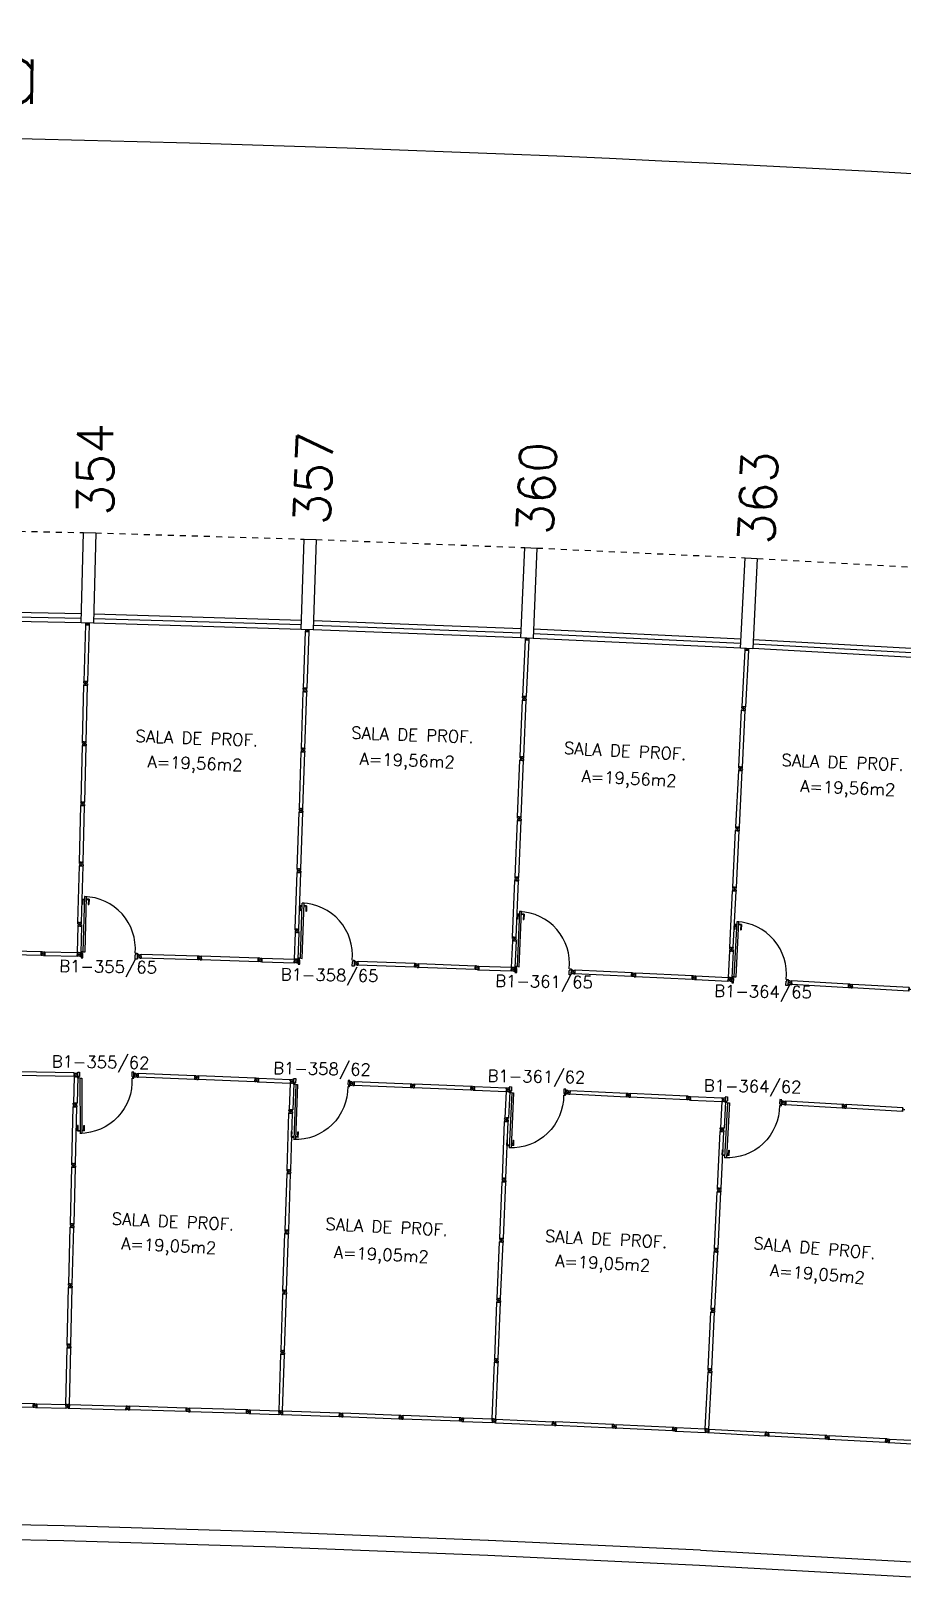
# Model space of a CAD drawing. Extents: x 26 to 324, y 73 to 188.
# Drawn here: x 190.21 to 204.66, y 161.24 to 186.9 of the extents above; entities that cross this region are included whole.
import ezdxf

# ---------------------------------------------------------------- set-up
doc = ezdxf.new("R2010")
doc.units = 0
doc.header["$LTSCALE"] = 0.01
doc.header["$MEASUREMENT"] = 0
doc.linetypes.add('HIDDEN2', pattern=[0.1875, 0.125, -0.0625])
doc.layers.get('0').update_dxf_attribs({"linetype": 'CONTINUOUS'})
doc.layers.get('DEFPOINTS').update_dxf_attribs({"linetype": 'CONTINUOUS'})
for name, color, linetype in [('BANC', 2, 'CONTINUOUS'), ('DIV', 2, 'CONTINUOUS'), ('ESQ', 1, 'CONTINUOUS'), ('ESTR', 3, 'CONTINUOUS'), ('NOPILAR1', 2, 'CONTINUOUS'), ('PROJ', 1, 'HIDDEN2'), ('TEXTO', 2, 'CONTINUOUS'), ('TEXTO-ENDEREÇO', 2, 'CONTINUOUS'), ('USO1', 2, 'CONTINUOUS'), ('ÁREA', 2, 'CONTINUOUS')]:
    doc.layers.add(name, color=color, linetype=linetype)
doc.styles.add('1', font='romans.shx')
doc.styles.add('NOPILAR', font='simplex.shx', dxfattribs={"height": 0.6})
doc.styles.add('UNB-100', font='simplex.shx', dxfattribs={"height": 0.2})
doc.styles.add('UNB-100-1', font='simplex.shx', dxfattribs={"height": 0.2})
doc.dimstyles.new('1-600', dxfattribs={"dimtxt": 1.1, "dimasz": 2.5, "dimexe": 2, "dimexo": 4, "dimgap": 0.2, "dimtad": 1, "dimdec": 0, "dimzin": 4, "dimdsep": 46, "dimlunit": 6, "dimtxsty": '1', "dimblk1": 'NONE', "dimblk2": 'NONE', "dimsah": 1, "dimcen": 0, "dimclrd": 2, "dimclre": 2, "dimclrt": 2, "dimadec": 0, "dimazin": 0, "dimtfac": 1, "dimtdec": 0, "dimtmove": 2, "dimatfit": 3, "dimldrblk": 'NONE', "dimfxl": 0, "dimtolj": 1, "dimtzin": 0, "dimarcsym": 0})

# ---------------------------------------------------------------- blocks, each defined once
blk = doc.blocks.new('PILAR-SLC')
blk.add_lwpolyline([(0.2, 0), (0.2, -1.5), (0, -1.5), (0, 0)], close=True)
blk = doc.blocks.new('DIVMT-SLC')
for p, q in [((-0.03, 0.03), (-0.03, 0.006)), ((-0.008, 0.03), (-0.03, 0.03)), ((-0.0185, 0.006), (-0.03, 0.006)), ((-0.0185, -0.006), (-0.0185, 0.006)), ((-0.008, 0.03), (-0.008, 0.02)), ((-0.008, 0.02), (0.008, 0.02)), ((-0.0051, 0), (0.0051, 0)), ((0.0051, 0), (-0.0051, 0)), ((-0.0051, 0), (0.0051, 0)), ((0, -0.0051), (0, 0.0051)), ((0, 0.0051), (0, -0.0051)), ((0.008, 0.03), (0.008, 0.02)), ((0.008, 0.03), (0.03, 0.03)), ((0.0205, 0.006), (0.03, 0.006)), ((0.0205, -0.006), (0.0205, 0.006)), ((0.0205, 0.006), (0.0205, -0.006)), ((0.0205, 0.006), (0.03, 0.006)), ((0.97, 0.03), (0.03, 0.03)), ((0.03, 0.006), (0.03, 0.03)), ((0.03, -0.03), (0.03, 0.03)), ((0.03, -0.005), (0.03, 0.005)), ((0.97, -0.03), (0.97, 0.03)), ((0.97, 0.03), (0.97, 0.009)), ((0.97, 0.009), (0.97, 0.027)), ((0.9795, 0.006), (0.97, 0.006)), ((0.97, -0.005), (0.97, 0.005)), ((0.9795, 0.006), (0.9795, -0.006)), ((1.0051, 0), (0.9949, 0)), ((1, 0.0051), (1, -0.0051)), ((-0.0185, -0.006), (-0.03, -0.006)), ((-0.03, -0.03), (-0.03, -0.006)), ((-0.008, -0.03), (-0.03, -0.03)), ((-0.008, -0.03), (-0.008, -0.02)), ((-0.008, -0.02), (0.008, -0.02)), ((0.008, -0.03), (0.008, -0.02)), ((0.008, -0.03), (0.03, -0.03)), ((0.0205, -0.006), (0.03, -0.006)), ((0.0205, -0.006), (0.03, -0.006)), ((0.03, -0.006), (0.03, -0.03)), ((0.97, -0.03), (0.03, -0.03)), ((0.9795, -0.006), (0.97, -0.006)), ((0.97, -0.009), (0.97, -0.027))]:
    blk.add_line(p, q)
blk = doc.blocks.new('MDIVMT-SLC')
for p, q in [((-0.03, 0.03), (-0.03, 0.006)), ((-0.008, 0.03), (-0.03, 0.03)), ((-0.0185, 0.006), (-0.03, 0.006)), ((-0.0185, -0.006), (-0.0185, 0.006)), ((-0.008, 0.03), (-0.008, 0.02)), ((-0.008, 0.02), (0.008, 0.02)), ((-0.0051, 0), (0.0051, 0)), ((-0.0051, 0), (0.0051, 0)), ((0, -0.0051), (0, 0.0051)), ((0, -0.0051), (0, 0.0051)), ((0.008, 0.03), (0.008, 0.02)), ((0.008, 0.03), (0.03, 0.03)), ((0.0205, 0.006), (0.03, 0.006)), ((0.0205, -0.006), (0.0205, 0.006)), ((0.0205, 0.006), (0.03, 0.006)), ((0.0205, -0.006), (0.0205, 0.006)), ((0.03, 0.03), (0.03, -0.03)), ((0.03, 0.03), (0.47, 0.03)), ((0.03, 0.006), (0.03, 0.03)), ((0.03, 0.009), (0.03, 0.027)), ((0.03, 0.005), (0.03, -0.005)), ((0.47, 0.03), (0.47, -0.03)), ((0.4795, 0.006), (0.47, 0.006)), ((0.47, 0.005), (0.47, -0.005)), ((0.4795, -0.006), (0.4795, 0.006)), ((0.4949, 0), (0.5051, 0)), ((0.5051, 0), (0.4949, 0)), ((0.5, -0.0051), (0.5, 0.0051)), ((-0.0185, -0.006), (-0.03, -0.006)), ((-0.03, -0.03), (-0.03, -0.006)), ((-0.008, -0.03), (-0.03, -0.03)), ((-0.008, -0.03), (-0.008, -0.02)), ((-0.008, -0.02), (0.008, -0.02)), ((0.008, -0.03), (0.008, -0.02)), ((0.008, -0.03), (0.03, -0.03)), ((0.0205, -0.006), (0.03, -0.006)), ((0.0205, -0.006), (0.03, -0.006)), ((0.03, -0.006), (0.03, -0.03)), ((0.03, -0.03), (0.03, -0.009)), ((0.03, -0.009), (0.03, -0.027)), ((0.03, -0.03), (0.47, -0.03)), ((0.4795, -0.006), (0.47, -0.006))]:
    blk.add_line(p, q)
blk = doc.blocks.new('PDV2E-SLC')
at = {"layer": 'DIV', "color": 1}
for p, q in [((0.023, 0.925), (0.063, 0.925)), ((0.023, 0.925), (0.023, 0.835)), ((0.033, 0.835), (0.023, 0.835)), ((0.033, 0.915), (0.063, 0.915)), ((0.033, 0.915), (0.033, 0.835)), ((0.138, 0.925), (0.097, 0.925)), ((0.128, 0.915), (0.097, 0.915)), ((0.128, 0.915), (0.128, 0.835)), ((0.128, 0.835), (0.137, 0.835)), ((0.138, 0.925), (0.138, 0.835))]:
    blk.add_line(p, q, dxfattribs=at)
at = {"layer": 'DIV'}
for p, q in [((0.065, 0.05), (0.065, 0.965)), ((0.095, 0.965), (0.065, 0.965)), ((0.095, 0.05), (0.095, 0.965)), ((0.049, 0.05), (0.029, 0.05)), ((0.029, 0.05), (0.029, 0.035)), ((0.029, 0.035), (0.029, -0.035)), ((0.049, 0.02), (0.049, 0.05)), ((0.049, 0.02), (0.059, 0.02)), ((0.059, -0.05), (0.059, 0.02)), ((0.065, 0.05), (0.095, 0.05)), ((0.928, -0.05), (0.928, 0.02)), ((0.938, 0.02), (0.928, 0.02)), ((0.938, 0.05), (0.958, 0.05)), ((0.938, 0.02), (0.938, 0.05)), ((0.958, 0.05), (0.958, 0.035)), ((0.958, 0.035), (0.958, -0.035)), ((0.029, -0.035), (0.029, -0.05)), ((0.029, -0.05), (0.059, -0.05)), ((0.958, -0.05), (0.928, -0.05)), ((0.958, -0.035), (0.958, -0.05))]:
    blk.add_line(p, q, dxfattribs=at)
at = {"layer": 'DIV', "color": 1}
blk.add_arc((0.062, 0.1), 0.865, 356.6786, 90, dxfattribs=at)
blk = doc.blocks.new('MTT-SLC')
for p, q in [((-0.008, 0.03), (-0.03, 0.03)), ((-0.03, 0.03), (-0.03, 0.006)), ((-0.0185, 0.006), (-0.03, 0.006)), ((-0.0185, -0.006), (-0.0185, 0.006)), ((-0.008, 0.03), (-0.008, 0.02)), ((-0.008, 0.02), (0.008, 0.02)), ((-0.0051, 0), (0.0051, 0)), ((0, -0.0051), (0, 0.0051)), ((0.008, 0.03), (0.03, 0.03)), ((0.008, 0.03), (0.008, 0.02)), ((0.0205, -0.006), (0.0205, 0.006)), ((0.0205, 0.006), (0.03, 0.006)), ((0.03, 0.006), (0.03, 0.03)), ((-0.03, -0.03), (-0.03, -0.006)), ((-0.0185, -0.006), (-0.03, -0.006)), ((-0.008, -0.03), (-0.03, -0.03)), ((-0.008, -0.02), (0.008, -0.02)), ((-0.008, -0.03), (-0.008, -0.02)), ((0.008, -0.03), (0.008, -0.02)), ((0.008, -0.03), (0.03, -0.03)), ((0.0205, -0.006), (0.03, -0.006)), ((0.03, -0.006), (0.03, -0.03))]:
    blk.add_line(p, q)
blk = doc.blocks.new('DIV-SLC')
for p, q in [((-0.0051, 0), (0.0051, 0)), ((0, -0.0051), (0, 0.0051)), ((0.0205, 0.006), (0.03, 0.006)), ((0.0205, -0.006), (0.0205, 0.006)), ((0.03, 0.03), (0.97, 0.03)), ((0.03, 0.03), (0.03, -0.03)), ((0.03, 0.009), (0.03, 0.027)), ((0.03, 0.005), (0.03, -0.005)), ((0.97, 0.03), (0.97, -0.03)), ((0.9795, 0.006), (0.97, 0.006)), ((0.97, 0.005), (0.97, -0.005)), ((0.9795, -0.006), (0.9795, 0.006)), ((1.0051, 0), (0.9949, 0)), ((0.9949, 0), (1.0051, 0)), ((1, -0.0051), (1, 0.0051)), ((0.0205, -0.006), (0.03, -0.006)), ((0.03, -0.03), (0.03, -0.009)), ((0.03, -0.009), (0.03, -0.027)), ((0.03, -0.03), (0.97, -0.03)), ((0.9795, -0.006), (0.97, -0.006))]:
    blk.add_line(p, q)
blk = doc.blocks.new('DIVINI-SLC')
for p, q in [((-0.005, 0), (0.005, 0)), ((-0.005, 0), (0.005, 0)), ((0.008, 0.02), (0, 0.02)), ((0, 0.001), (0, 0.02)), ((0, -0.005), (0, 0.005)), ((0, -0.005), (0, 0.005)), ((0, -0.02), (0, 0.001)), ((0.008, 0.03), (0.03, 0.03)), ((0.008, 0.03), (0.008, 0.02)), ((0.02, 0.006), (0.03, 0.006)), ((0.02, 0.006), (0.02, -0.006)), ((0.02, -0.006), (0.02, 0.006)), ((0.02, 0.006), (0.03, 0.006)), ((0.02, -0.004), (0.02, 0.004)), ((0.023, 0.006), (0.027, 0.006)), ((0.03, -0.03), (0.03, 0.03)), ((0.03, 0.03), (0.03, -0.03)), ((0.03, 0.03), (0.97, 0.03)), ((0.03, 0.009), (0.03, 0.027)), ((0.03, 0.009), (0.03, 0.027)), ((0.03, -0.005), (0.03, 0.005)), ((0.03, 0.005), (0.03, -0.005)), ((0.97, 0.03), (0.97, -0.03)), ((0.98, 0.006), (0.97, 0.006)), ((0.97, 0.005), (0.97, -0.005)), ((0.98, -0.006), (0.98, 0.006)), ((0.995, 0), (1.005, 0)), ((1.005, 0), (0.995, 0)), ((1, -0.005), (1, 0.005)), ((0, -0.02), (0.008, -0.02)), ((0.008, -0.03), (0.008, -0.02)), ((0.008, -0.03), (0.03, -0.03)), ((0.02, -0.006), (0.03, -0.006)), ((0.02, -0.006), (0.03, -0.006)), ((0.023, -0.006), (0.027, -0.006)), ((0.03, -0.009), (0.03, -0.027)), ((0.03, -0.009), (0.03, -0.027)), ((0.03, -0.03), (0.03, -0.009)), ((0.03, -0.03), (0.97, -0.03)), ((0.98, -0.006), (0.97, -0.006))]:
    blk.add_line(p, q)
blk = doc.blocks.new('*D29')
at = {"color": 2, "linetype": 'ByBlock'}
for p, q in [((158.144, 182.148), (157.914, 186.641)), ((213.526, 181.428), (213.872, 185.926))]:
    blk.add_line(p, q, dxfattribs=at)
blk.add_arc((180.304, -251.293), 436.506, 85.60976, 92.92683, dxfattribs=at)
at = {"layer": 'DEFPOINTS', "color": 0, "linetype": 'ByBlock'}
for p in [(195.167, 184.96), (158.348, 178.153), (213.22, 177.439), (158.425, 176.655), (213.105, 175.944)]:
    blk.add_point(p, dxfattribs=at)
at = {"color": 2, "linetype": 'ByBlock', "insert": (185.891, 186.111), "char_height": 1.1, "attachment_point": 5, "rotation": 359.2683, "style": '1'}
blk.add_mtext('\\A1;Antropologia', dxfattribs=at)
blk = doc.blocks.new('_NONE')
at = {"color": 0, "linetype": 'ByBlock'}
blk.add_circle((0, 0), 0.25, dxfattribs=at)

msp = doc.modelspace()

# ---------------------------------------------------------------- linework, layer by layer
at = {"layer": 'BANC'}
for p, q in [((190.761, 162.087), (187.243, 162.162)), ((190.756, 161.837), (187.238, 161.912)), ((194.28, 161.982), (190.763, 162.087)), ((197.798, 161.847), (194.282, 161.982)), ((194.273, 161.732), (190.756, 161.837)), ((197.788, 161.597), (194.273, 161.732)), ((201.315, 161.683), (197.8, 161.847)), ((204.83, 161.488), (201.317, 161.682)), ((201.303, 161.433), (197.788, 161.597)), ((204.816, 161.238), (201.303, 161.433))]:
    msp.add_line(p, q, dxfattribs=at)
at = {"layer": 'DIV'}
for p, q in [((190.382, 171.554), (190.383, 171.578)), ((190.404, 171.554), (190.382, 171.554)), ((190.384, 171.614), (190.383, 171.59)), ((190.395, 171.59), (190.383, 171.59)), ((190.395, 171.578), (190.383, 171.578)), ((190.406, 171.614), (190.384, 171.614)), ((190.395, 171.578), (190.395, 171.59)), ((190.404, 171.554), (190.405, 171.564)), ((190.405, 171.564), (190.421, 171.563)), ((190.406, 171.614), (190.406, 171.604)), ((190.406, 171.604), (190.422, 171.603)), ((190.408, 171.583), (190.418, 171.583)), ((190.408, 171.583), (190.418, 171.583)), ((190.413, 171.578), (190.413, 171.588)), ((190.413, 171.578), (190.413, 171.588)), ((190.42, 171.553), (190.421, 171.563)), ((190.42, 171.553), (190.442, 171.553)), ((190.422, 171.613), (190.422, 171.603)), ((190.422, 171.613), (190.444, 171.613)), ((190.434, 171.589), (190.443, 171.589)), ((190.434, 171.577), (190.434, 171.589)), ((190.434, 171.589), (190.443, 171.589)), ((190.434, 171.577), (190.434, 171.589)), ((190.434, 171.577), (190.443, 171.577)), ((190.434, 171.577), (190.443, 171.577)), ((190.444, 171.613), (190.442, 171.553)), ((190.443, 171.577), (190.442, 171.553)), ((190.442, 171.553), (190.443, 171.574)), ((190.442, 171.553), (190.977, 171.541)), ((190.443, 171.589), (190.444, 171.613)), ((190.443, 171.592), (190.444, 171.61)), ((190.443, 171.588), (190.443, 171.578)), ((190.443, 171.574), (190.443, 171.556)), ((190.444, 171.613), (190.979, 171.601)), ((190.979, 171.601), (190.977, 171.541)), ((190.988, 171.577), (190.978, 171.577)), ((190.978, 171.576), (190.978, 171.566)), ((190.988, 171.565), (190.978, 171.565)), ((190.988, 171.565), (190.988, 171.577)), ((191.003, 171.571), (191.013, 171.571)), ((191.013, 171.571), (191.003, 171.571)), ((191.003, 171.571), (191.013, 171.571)), ((191.003, 171.571), (191.013, 171.571)), ((191.008, 171.566), (191.008, 171.576)), ((191.008, 171.566), (191.008, 171.576)), ((191.008, 171.566), (191.008, 171.576)), ((191.028, 171.564), (191.029, 171.576)), ((191.028, 171.564), (191.029, 171.576)), ((191.028, 171.564), (191.038, 171.564)), ((191.028, 171.564), (191.038, 171.564)), ((191.029, 171.576), (191.038, 171.576)), ((191.029, 171.576), (191.038, 171.576)), ((191.039, 171.6), (191.037, 171.54)), ((191.039, 171.6), (191.037, 171.54)), ((191.037, 171.54), (191.038, 171.561)), ((191.038, 171.561), (191.037, 171.543)), ((191.038, 171.561), (191.037, 171.543)), ((191.037, 171.54), (191.038, 171.561)), ((191.038, 171.579), (191.039, 171.597)), ((191.038, 171.579), (191.039, 171.597)), ((191.038, 171.575), (191.038, 171.565)), ((191.038, 171.575), (191.038, 171.565)), ((193.982, 171.452), (193.983, 171.476)), ((194.004, 171.451), (193.982, 171.452)), ((193.984, 171.512), (193.983, 171.488)), ((193.995, 171.488), (193.983, 171.488)), ((193.994, 171.476), (193.983, 171.476)), ((194.006, 171.511), (193.984, 171.512)), ((193.994, 171.476), (193.995, 171.488)), ((194.004, 171.451), (194.004, 171.461)), ((194.004, 171.461), (194.02, 171.461)), ((194.006, 171.511), (194.006, 171.501)), ((194.006, 171.501), (194.022, 171.501)), ((194.008, 171.481), (194.018, 171.481)), ((194.008, 171.481), (194.018, 171.481)), ((194.013, 171.476), (194.013, 171.486)), ((194.013, 171.476), (194.013, 171.486)), ((194.02, 171.451), (194.02, 171.461)), ((194.02, 171.451), (194.042, 171.45)), ((194.022, 171.511), (194.022, 171.501)), ((194.022, 171.511), (194.044, 171.51)), ((194.033, 171.474), (194.034, 171.486)), ((194.033, 171.474), (194.034, 171.486)), ((194.033, 171.474), (194.043, 171.474)), ((194.033, 171.474), (194.043, 171.474)), ((194.034, 171.486), (194.043, 171.486)), ((194.034, 171.486), (194.043, 171.486)), ((194.044, 171.51), (194.042, 171.45)), ((194.043, 171.474), (194.042, 171.45)), ((194.042, 171.45), (194.043, 171.471)), ((194.043, 171.471), (194.042, 171.453)), ((194.042, 171.45), (194.577, 171.434)), ((194.043, 171.486), (194.044, 171.51)), ((194.043, 171.489), (194.044, 171.507)), ((194.043, 171.485), (194.043, 171.475)), ((194.044, 171.51), (194.579, 171.494)), ((194.579, 171.494), (194.577, 171.434)), ((194.588, 171.47), (194.578, 171.47)), ((194.578, 171.469), (194.578, 171.459)), ((194.587, 171.458), (194.578, 171.458)), ((194.587, 171.458), (194.588, 171.47)), ((194.603, 171.464), (194.613, 171.463)), ((194.613, 171.463), (194.603, 171.464)), ((194.603, 171.464), (194.613, 171.463)), ((194.603, 171.464), (194.613, 171.463)), ((194.608, 171.458), (194.608, 171.468)), ((194.608, 171.458), (194.608, 171.468)), ((194.608, 171.458), (194.608, 171.468)), ((194.628, 171.457), (194.629, 171.468)), ((194.628, 171.457), (194.629, 171.468)), ((194.628, 171.457), (194.638, 171.456)), ((194.628, 171.457), (194.638, 171.456)), ((194.629, 171.468), (194.638, 171.468)), ((194.629, 171.468), (194.638, 171.468)), ((194.639, 171.492), (194.637, 171.432)), ((194.639, 171.492), (194.637, 171.432)), ((194.637, 171.432), (194.637, 171.453)), ((194.637, 171.453), (194.637, 171.435)), ((194.637, 171.453), (194.637, 171.435)), ((194.637, 171.432), (194.637, 171.453)), ((194.638, 171.471), (194.639, 171.489)), ((194.638, 171.471), (194.639, 171.489)), ((194.638, 171.467), (194.638, 171.457)), ((194.638, 171.467), (194.638, 171.457)), ((197.581, 171.319), (197.582, 171.343)), ((197.603, 171.319), (197.581, 171.319)), ((197.583, 171.379), (197.582, 171.355)), ((197.594, 171.355), (197.582, 171.355)), ((197.593, 171.343), (197.582, 171.343)), ((197.605, 171.379), (197.583, 171.379)), ((197.593, 171.343), (197.594, 171.355)), ((197.603, 171.319), (197.603, 171.329)), ((197.603, 171.329), (197.619, 171.328)), ((197.605, 171.379), (197.605, 171.369)), ((197.605, 171.369), (197.621, 171.368)), ((197.607, 171.348), (197.617, 171.348)), ((197.607, 171.348), (197.617, 171.348)), ((197.612, 171.343), (197.612, 171.353)), ((197.612, 171.343), (197.612, 171.353)), ((197.619, 171.318), (197.619, 171.328)), ((197.619, 171.318), (197.641, 171.317)), ((197.621, 171.378), (197.621, 171.368)), ((197.621, 171.378), (197.643, 171.377)), ((197.632, 171.341), (197.633, 171.353)), ((197.632, 171.341), (197.633, 171.353)), ((197.632, 171.341), (197.642, 171.341)), ((197.632, 171.341), (197.642, 171.341)), ((197.633, 171.353), (197.642, 171.353)), ((197.633, 171.353), (197.642, 171.353)), ((197.643, 171.377), (197.641, 171.317)), ((197.642, 171.341), (197.641, 171.317)), ((197.641, 171.317), (197.641, 171.338)), ((197.641, 171.338), (197.641, 171.32)), ((197.641, 171.317), (198.175, 171.297)), ((197.642, 171.353), (197.643, 171.377)), ((197.642, 171.356), (197.643, 171.374)), ((197.642, 171.352), (197.642, 171.342)), ((197.643, 171.377), (198.178, 171.357)), ((198.178, 171.357), (198.175, 171.297)), ((198.177, 171.332), (198.176, 171.322)), ((198.186, 171.32), (198.176, 171.321)), ((198.186, 171.332), (198.177, 171.333)), ((198.186, 171.32), (198.186, 171.332)), ((198.201, 171.326), (198.212, 171.325)), ((198.212, 171.325), (198.201, 171.326)), ((198.201, 171.326), (198.212, 171.325)), ((198.201, 171.326), (198.212, 171.325)), ((198.206, 171.32), (198.207, 171.331)), ((198.206, 171.32), (198.207, 171.331)), ((198.206, 171.32), (198.207, 171.331)), ((198.227, 171.33), (198.237, 171.33)), ((198.227, 171.318), (198.227, 171.33)), ((198.227, 171.318), (198.227, 171.33)), ((198.227, 171.33), (198.237, 171.33)), ((198.227, 171.318), (198.236, 171.318)), ((198.227, 171.318), (198.236, 171.318)), ((198.238, 171.354), (198.235, 171.294)), ((198.238, 171.354), (198.235, 171.294)), ((198.235, 171.294), (198.236, 171.315)), ((198.236, 171.315), (198.235, 171.297)), ((198.236, 171.315), (198.235, 171.297)), ((198.235, 171.294), (198.236, 171.315)), ((198.237, 171.329), (198.236, 171.319)), ((198.237, 171.329), (198.236, 171.319)), ((198.237, 171.333), (198.238, 171.351)), ((198.237, 171.333), (198.238, 171.351)), ((201.178, 171.156), (201.179, 171.18)), ((201.2, 171.155), (201.178, 171.156)), ((201.191, 171.18), (201.179, 171.18)), ((201.181, 171.216), (201.18, 171.192)), ((201.191, 171.192), (201.18, 171.192)), ((201.203, 171.215), (201.181, 171.216)), ((201.191, 171.18), (201.191, 171.192)), ((201.2, 171.155), (201.2, 171.165)), ((201.2, 171.165), (201.216, 171.164)), ((201.203, 171.215), (201.202, 171.205)), ((201.202, 171.205), (201.218, 171.204)), ((201.204, 171.185), (201.214, 171.184)), ((201.204, 171.185), (201.214, 171.184)), ((201.209, 171.18), (201.21, 171.19)), ((201.209, 171.18), (201.21, 171.19)), ((201.216, 171.154), (201.216, 171.164)), ((201.216, 171.154), (201.238, 171.153)), ((201.219, 171.214), (201.218, 171.204)), ((201.219, 171.214), (201.241, 171.213)), ((201.23, 171.19), (201.24, 171.189)), ((201.23, 171.178), (201.23, 171.19)), ((201.23, 171.19), (201.24, 171.189)), ((201.23, 171.178), (201.23, 171.19)), ((201.23, 171.178), (201.239, 171.177)), ((201.23, 171.178), (201.239, 171.177)), ((201.241, 171.213), (201.238, 171.153)), ((201.239, 171.177), (201.238, 171.153)), ((201.238, 171.153), (201.239, 171.174)), ((201.239, 171.174), (201.238, 171.156)), ((201.238, 171.153), (201.772, 171.128)), ((201.24, 171.188), (201.239, 171.178)), ((201.24, 171.189), (201.241, 171.213)), ((201.24, 171.192), (201.241, 171.21)), ((201.241, 171.213), (201.775, 171.188)), ((201.775, 171.188), (201.772, 171.128)), ((201.784, 171.164), (201.774, 171.164)), ((201.774, 171.163), (201.774, 171.153)), ((201.783, 171.152), (201.774, 171.152)), ((201.783, 171.152), (201.784, 171.164)), ((201.799, 171.157), (201.809, 171.157)), ((201.809, 171.157), (201.799, 171.157)), ((201.799, 171.157), (201.809, 171.157)), ((201.799, 171.157), (201.809, 171.157)), ((201.804, 171.152), (201.804, 171.162)), ((201.804, 171.152), (201.804, 171.162)), ((201.804, 171.152), (201.804, 171.162)), ((201.824, 171.15), (201.825, 171.162)), ((201.824, 171.15), (201.825, 171.162)), ((201.824, 171.15), (201.833, 171.149)), ((201.824, 171.15), (201.833, 171.149)), ((201.825, 171.162), (201.834, 171.161)), ((201.825, 171.162), (201.834, 171.161)), ((201.836, 171.185), (201.832, 171.125)), ((201.836, 171.185), (201.832, 171.125)), ((201.832, 171.125), (201.833, 171.146)), ((201.833, 171.146), (201.832, 171.128)), ((201.833, 171.146), (201.832, 171.128)), ((201.832, 171.125), (201.833, 171.146)), ((201.834, 171.164), (201.835, 171.182)), ((201.834, 171.164), (201.835, 171.182)), ((201.834, 171.16), (201.834, 171.15)), ((201.834, 171.16), (201.834, 171.15)), ((190.989, 169.54), (190.991, 169.6)), ((190.965, 169.571), (190.955, 169.571)), ((190.955, 169.571), (190.965, 169.571)), ((190.96, 169.576), (190.96, 169.566)), ((190.98, 169.577), (190.98, 169.565)), ((190.98, 169.577), (190.99, 169.576)), ((190.98, 169.565), (190.989, 169.564)), ((190.99, 169.565), (190.99, 169.575)), ((193.927, 169.458), (193.928, 169.482)), ((193.949, 169.457), (193.927, 169.458)), ((193.94, 169.482), (193.928, 169.482)), ((193.93, 169.518), (193.929, 169.494)), ((193.94, 169.494), (193.929, 169.494)), ((193.952, 169.517), (193.93, 169.518)), ((193.94, 169.494), (193.94, 169.482)), ((193.949, 169.457), (193.95, 169.467)), ((193.95, 169.467), (193.966, 169.467)), ((193.952, 169.517), (193.951, 169.507)), ((193.951, 169.507), (193.967, 169.507)), ((193.953, 169.487), (193.964, 169.487)), ((193.953, 169.487), (193.964, 169.487)), ((193.959, 169.492), (193.958, 169.482)), ((193.959, 169.492), (193.958, 169.482)), ((193.965, 169.457), (193.966, 169.467)), ((193.965, 169.457), (193.987, 169.456)), ((193.968, 169.517), (193.967, 169.507)), ((193.968, 169.517), (193.99, 169.516)), ((193.979, 169.492), (193.989, 169.492)), ((193.979, 169.492), (193.979, 169.48)), ((193.979, 169.492), (193.979, 169.48)), ((193.979, 169.492), (193.989, 169.492)), ((193.979, 169.48), (193.988, 169.48)), ((193.979, 169.48), (193.988, 169.48)), ((193.987, 169.456), (193.99, 169.516)), ((193.988, 169.48), (193.987, 169.456)), ((193.988, 169.477), (193.987, 169.459)), ((193.987, 169.456), (194.511, 169.435)), ((193.988, 169.481), (193.989, 169.491)), ((193.989, 169.492), (193.99, 169.516)), ((193.99, 169.516), (193.989, 169.495)), ((193.989, 169.495), (193.99, 169.513)), ((193.99, 169.516), (194.514, 169.495)), ((194.547, 169.464), (194.537, 169.465)), ((194.537, 169.465), (194.547, 169.464)), ((194.543, 169.47), (194.542, 169.459)), ((194.563, 169.47), (194.563, 169.458)), ((194.563, 169.47), (194.573, 169.469)), ((194.563, 169.458), (194.572, 169.457)), ((194.571, 169.433), (194.573, 169.493)), ((194.572, 169.458), (194.573, 169.468)), ((197.509, 169.321), (197.51, 169.345)), ((197.522, 169.344), (197.51, 169.345)), ((197.512, 169.381), (197.511, 169.357)), ((197.522, 169.356), (197.511, 169.357)), ((197.534, 169.38), (197.512, 169.381)), ((197.522, 169.356), (197.522, 169.344)), ((197.534, 169.38), (197.533, 169.37)), ((197.533, 169.37), (197.549, 169.369)), ((197.535, 169.35), (197.546, 169.349)), ((197.535, 169.35), (197.546, 169.349)), ((197.541, 169.354), (197.54, 169.344)), ((197.541, 169.354), (197.54, 169.344)), ((197.55, 169.379), (197.549, 169.369)), ((197.55, 169.379), (197.572, 169.378)), ((197.561, 169.355), (197.571, 169.354)), ((197.561, 169.355), (197.561, 169.343)), ((197.561, 169.355), (197.561, 169.343)), ((197.561, 169.355), (197.571, 169.354)), ((197.569, 169.318), (197.572, 169.378)), ((197.57, 169.343), (197.571, 169.353)), ((197.571, 169.354), (197.572, 169.378)), ((197.572, 169.378), (197.571, 169.357)), ((197.571, 169.357), (197.571, 169.375)), ((197.572, 169.378), (198.095, 169.358)), ((198.153, 169.296), (198.155, 169.356)), ((197.531, 169.32), (197.509, 169.321)), ((197.531, 169.32), (197.532, 169.33)), ((197.532, 169.33), (197.548, 169.329)), ((197.547, 169.319), (197.548, 169.329)), ((197.547, 169.319), (197.569, 169.318)), ((197.561, 169.343), (197.57, 169.342)), ((197.561, 169.343), (197.57, 169.342)), ((197.57, 169.342), (197.569, 169.318)), ((197.57, 169.339), (197.569, 169.321)), ((197.569, 169.318), (198.093, 169.298)), ((198.129, 169.327), (198.119, 169.327)), ((198.119, 169.327), (198.129, 169.327)), ((198.124, 169.332), (198.124, 169.322)), ((198.145, 169.332), (198.144, 169.32)), ((198.144, 169.32), (198.154, 169.32)), ((198.145, 169.332), (198.154, 169.332)), ((198.154, 169.321), (198.154, 169.331)), ((201.09, 169.158), (201.091, 169.182)), ((201.112, 169.157), (201.09, 169.158)), ((201.092, 169.218), (201.091, 169.194)), ((201.103, 169.194), (201.091, 169.194)), ((201.102, 169.182), (201.091, 169.182)), ((201.114, 169.217), (201.092, 169.218)), ((201.103, 169.194), (201.102, 169.182)), ((201.112, 169.167), (201.128, 169.166)), ((201.112, 169.157), (201.112, 169.167)), ((201.114, 169.217), (201.114, 169.207)), ((201.114, 169.207), (201.13, 169.206)), ((201.116, 169.187), (201.126, 169.187)), ((201.116, 169.187), (201.126, 169.187)), ((201.121, 169.192), (201.121, 169.182)), ((201.121, 169.192), (201.121, 169.182)), ((201.128, 169.156), (201.128, 169.166)), ((201.128, 169.156), (201.15, 169.155)), ((201.13, 169.216), (201.152, 169.215)), ((201.13, 169.216), (201.13, 169.206)), ((201.142, 169.192), (201.141, 169.18)), ((201.142, 169.192), (201.141, 169.18)), ((201.141, 169.18), (201.151, 169.179)), ((201.141, 169.18), (201.151, 169.179)), ((201.142, 169.192), (201.151, 169.191)), ((201.142, 169.192), (201.151, 169.191)), ((201.15, 169.155), (201.152, 169.215)), ((201.151, 169.179), (201.15, 169.155)), ((201.151, 169.176), (201.15, 169.158)), ((201.15, 169.155), (201.673, 169.131)), ((201.151, 169.191), (201.152, 169.215)), ((201.152, 169.215), (201.151, 169.194)), ((201.151, 169.194), (201.152, 169.212)), ((201.151, 169.18), (201.151, 169.19)), ((201.152, 169.215), (201.676, 169.191)), ((201.709, 169.159), (201.699, 169.16)), ((201.699, 169.16), (201.709, 169.159)), ((201.705, 169.164), (201.704, 169.154)), ((201.725, 169.164), (201.724, 169.152)), ((201.724, 169.152), (201.734, 169.152)), ((201.725, 169.164), (201.735, 169.164)), ((201.733, 169.128), (201.736, 169.188)), ((201.734, 169.153), (201.735, 169.163)), ((190.251, 164.055), (190.252, 164.079)), ((190.273, 164.054), (190.251, 164.055)), ((190.253, 164.115), (190.252, 164.091)), ((190.264, 164.09), (190.252, 164.091)), ((190.263, 164.078), (190.252, 164.079)), ((190.275, 164.114), (190.253, 164.115)), ((190.263, 164.078), (190.264, 164.09)), ((190.273, 164.054), (190.274, 164.064)), ((190.275, 164.114), (190.274, 164.104)), ((190.274, 164.104), (190.29, 164.104)), ((190.274, 164.064), (190.29, 164.064)), ((190.277, 164.084), (190.287, 164.084)), ((190.277, 164.084), (190.287, 164.084)), ((190.282, 164.079), (190.282, 164.089)), ((190.282, 164.079), (190.282, 164.089)), ((190.289, 164.054), (190.29, 164.064)), ((190.289, 164.054), (190.311, 164.053)), ((190.291, 164.114), (190.29, 164.104)), ((190.291, 164.114), (190.312, 164.113)), ((190.302, 164.078), (190.303, 164.09)), ((190.302, 164.078), (190.303, 164.09)), ((190.302, 164.078), (190.312, 164.077)), ((190.302, 164.078), (190.312, 164.077)), ((190.303, 164.09), (190.312, 164.089)), ((190.303, 164.09), (190.312, 164.089)), ((190.312, 164.113), (190.311, 164.053)), ((190.312, 164.077), (190.311, 164.053)), ((190.311, 164.053), (190.312, 164.074)), ((190.312, 164.074), (190.311, 164.056)), ((190.311, 164.053), (190.79, 164.044)), ((190.312, 164.089), (190.312, 164.113)), ((190.312, 164.113), (190.791, 164.104)), ((190.312, 164.092), (190.312, 164.11)), ((190.312, 164.088), (190.312, 164.078)), ((190.791, 164.104), (190.79, 164.044)), ((190.8, 164.079), (190.79, 164.08)), ((190.79, 164.079), (190.79, 164.069)), ((190.8, 164.067), (190.79, 164.068)), ((190.8, 164.067), (190.8, 164.079)), ((190.825, 164.073), (190.815, 164.073)), ((190.815, 164.073), (190.825, 164.073)), ((190.82, 164.068), (190.82, 164.078)), ((193.787, 163.954), (193.788, 163.978)), ((193.789, 164.014), (193.788, 163.99)), ((193.8, 163.99), (193.788, 163.99)), ((193.799, 163.978), (193.788, 163.978)), ((193.811, 164.013), (193.789, 164.014)), ((193.799, 163.978), (193.8, 163.99)), ((193.809, 163.963), (193.825, 163.963)), ((193.809, 163.953), (193.809, 163.963)), ((193.811, 164.013), (193.81, 164.003)), ((193.81, 164.003), (193.826, 164.003)), ((193.813, 163.983), (193.823, 163.983)), ((193.813, 163.983), (193.823, 163.983)), ((193.818, 163.978), (193.818, 163.988)), ((193.818, 163.978), (193.818, 163.988)), ((193.825, 163.953), (193.825, 163.963)), ((193.827, 164.013), (193.826, 164.003)), ((193.827, 164.013), (193.849, 164.012)), ((193.838, 163.977), (193.839, 163.989)), ((193.838, 163.977), (193.839, 163.989)), ((193.838, 163.977), (193.848, 163.976)), ((193.838, 163.977), (193.848, 163.976)), ((193.839, 163.989), (193.848, 163.988)), ((193.839, 163.989), (193.848, 163.988)), ((193.849, 164.012), (193.847, 163.952)), ((193.848, 163.976), (193.847, 163.952)), ((193.848, 163.973), (193.847, 163.955)), ((193.847, 163.952), (193.848, 163.973)), ((193.848, 163.988), (193.849, 164.012)), ((193.848, 163.991), (193.849, 164.009)), ((193.848, 163.987), (193.848, 163.977)), ((193.849, 164.012), (194.327, 163.998)), ((194.327, 163.998), (194.325, 163.938)), ((194.336, 163.974), (194.326, 163.974)), ((194.326, 163.973), (194.326, 163.963)), ((194.336, 163.962), (194.326, 163.962)), ((194.336, 163.962), (194.336, 163.974)), ((194.351, 163.968), (194.361, 163.967)), ((194.361, 163.967), (194.351, 163.968)), ((194.356, 163.963), (194.356, 163.973)), ((193.809, 163.953), (193.787, 163.954)), ((193.825, 163.953), (193.847, 163.952)), ((193.847, 163.952), (194.325, 163.938)), ((197.322, 163.823), (197.323, 163.847)), ((197.344, 163.823), (197.322, 163.823)), ((197.324, 163.883), (197.323, 163.859)), ((197.335, 163.859), (197.323, 163.859)), ((197.334, 163.847), (197.323, 163.847)), ((197.346, 163.883), (197.324, 163.883)), ((197.334, 163.847), (197.335, 163.859)), ((197.344, 163.833), (197.36, 163.832)), ((197.344, 163.823), (197.344, 163.833)), ((197.346, 163.883), (197.346, 163.873)), ((197.346, 163.873), (197.362, 163.872)), ((197.348, 163.852), (197.358, 163.852)), ((197.348, 163.852), (197.358, 163.852)), ((197.353, 163.847), (197.353, 163.857)), ((197.353, 163.847), (197.353, 163.857)), ((197.36, 163.822), (197.36, 163.832)), ((197.36, 163.822), (197.382, 163.821)), ((197.362, 163.882), (197.384, 163.881)), ((197.362, 163.882), (197.362, 163.872)), ((197.373, 163.846), (197.374, 163.858)), ((197.373, 163.846), (197.374, 163.858)), ((197.373, 163.846), (197.383, 163.845)), ((197.373, 163.846), (197.383, 163.845)), ((197.374, 163.858), (197.383, 163.857)), ((197.374, 163.858), (197.383, 163.857)), ((197.384, 163.881), (197.382, 163.821)), ((197.383, 163.845), (197.382, 163.821)), ((197.383, 163.842), (197.382, 163.824)), ((197.382, 163.821), (197.383, 163.842)), ((197.382, 163.821), (197.86, 163.803)), ((197.383, 163.857), (197.384, 163.881)), ((197.383, 163.86), (197.384, 163.878)), ((197.383, 163.856), (197.383, 163.846)), ((197.384, 163.881), (197.862, 163.863)), ((197.862, 163.863), (197.86, 163.803)), ((197.871, 163.839), (197.861, 163.839)), ((197.861, 163.838), (197.861, 163.828)), ((197.87, 163.827), (197.861, 163.827)), ((197.87, 163.827), (197.871, 163.839)), ((197.886, 163.832), (197.896, 163.832)), ((197.896, 163.832), (197.886, 163.832)), ((197.891, 163.827), (197.891, 163.837)), ((200.858, 163.723), (200.857, 163.699)), ((200.868, 163.698), (200.857, 163.699)), ((200.88, 163.722), (200.858, 163.723)), ((200.88, 163.722), (200.88, 163.712)), ((200.88, 163.712), (200.896, 163.711)), ((200.896, 163.721), (200.918, 163.72)), ((200.896, 163.721), (200.896, 163.711)), ((200.918, 163.72), (200.915, 163.66)), ((200.917, 163.696), (200.918, 163.72)), ((200.917, 163.699), (200.918, 163.717)), ((200.918, 163.72), (201.396, 163.698)), ((200.855, 163.663), (200.856, 163.687)), ((200.877, 163.662), (200.855, 163.663)), ((200.868, 163.686), (200.856, 163.687)), ((200.868, 163.686), (200.868, 163.698)), ((200.877, 163.662), (200.878, 163.672)), ((200.878, 163.672), (200.894, 163.671)), ((200.882, 163.691), (200.892, 163.691)), ((200.882, 163.691), (200.892, 163.691)), ((200.886, 163.686), (200.887, 163.696)), ((200.886, 163.686), (200.887, 163.696)), ((200.893, 163.661), (200.894, 163.671)), ((200.893, 163.661), (200.915, 163.66)), ((200.907, 163.684), (200.907, 163.696)), ((200.907, 163.696), (200.917, 163.696)), ((200.907, 163.684), (200.907, 163.696)), ((200.907, 163.696), (200.917, 163.696)), ((200.907, 163.684), (200.916, 163.684)), ((200.907, 163.684), (200.916, 163.684)), ((200.916, 163.684), (200.915, 163.66)), ((200.916, 163.681), (200.915, 163.663)), ((200.915, 163.66), (200.916, 163.681)), ((200.915, 163.66), (201.393, 163.638)), ((200.917, 163.695), (200.916, 163.685)), ((201.396, 163.698), (201.393, 163.638)), ((201.395, 163.673), (201.394, 163.663)), ((201.404, 163.661), (201.394, 163.662)), ((201.404, 163.673), (201.395, 163.674)), ((201.404, 163.661), (201.404, 163.673)), ((201.42, 163.667), (201.43, 163.666)), ((201.43, 163.666), (201.42, 163.667)), ((201.424, 163.661), (201.425, 163.672)), ((204.387, 163.472), (204.389, 163.496)), ((204.409, 163.471), (204.387, 163.472)), ((204.391, 163.532), (204.389, 163.508)), ((204.401, 163.507), (204.389, 163.508)), ((204.4, 163.495), (204.389, 163.496)), ((204.413, 163.53), (204.391, 163.532)), ((204.4, 163.495), (204.401, 163.507)), ((204.409, 163.471), (204.41, 163.481)), ((204.41, 163.481), (204.426, 163.48)), ((204.413, 163.53), (204.412, 163.52)), ((204.412, 163.52), (204.428, 163.52)), ((204.414, 163.5), (204.424, 163.5)), ((204.414, 163.5), (204.424, 163.5)), ((204.419, 163.495), (204.419, 163.505)), ((204.419, 163.495), (204.419, 163.505)), ((204.425, 163.47), (204.426, 163.48)), ((204.425, 163.47), (204.447, 163.469)), ((204.428, 163.53), (204.45, 163.528)), ((204.428, 163.53), (204.428, 163.52)), ((204.439, 163.493), (204.44, 163.505)), ((204.439, 163.493), (204.44, 163.505)), ((204.439, 163.493), (204.449, 163.492)), ((204.439, 163.493), (204.449, 163.492)), ((204.44, 163.505), (204.449, 163.504)), ((204.44, 163.505), (204.449, 163.504)), ((204.45, 163.528), (204.447, 163.469)), ((204.449, 163.492), (204.447, 163.469)), ((204.448, 163.49), (204.447, 163.472)), ((204.447, 163.469), (204.448, 163.49)), ((204.447, 163.469), (204.925, 163.442)), ((204.449, 163.504), (204.45, 163.528)), ((204.449, 163.507), (204.45, 163.525)), ((204.449, 163.503), (204.449, 163.493)), ((204.45, 163.528), (204.928, 163.502))]:
    msp.add_line(p, q, dxfattribs=at)
at = {"layer": 'ESQ'}
for p, q in [((191.049, 177.071), (187.601, 177.145)), ((191.05, 177.146), (187.603, 177.22)), ((191.052, 177.221), (187.605, 177.295)), ((194.695, 176.964), (191.249, 177.066)), ((194.698, 177.039), (191.251, 177.141)), ((194.7, 177.114), (191.253, 177.216)), ((198.347, 176.975), (194.901, 177.107)), ((198.341, 176.825), (194.895, 176.957)), ((198.344, 176.9), (194.898, 177.032)), ((201.985, 176.655), (198.541, 176.816)), ((201.989, 176.73), (198.544, 176.891)), ((201.992, 176.805), (198.548, 176.966)), ((205.636, 176.604), (202.193, 176.794)), ((205.628, 176.454), (202.185, 176.645)), ((205.632, 176.529), (202.189, 176.719))]:
    msp.add_line(p, q, dxfattribs=at)
at = {"layer": 'PROJ'}
for p, q in [((187.624, 178.645), (191.084, 178.571)), ((191.283, 178.566), (194.743, 178.463)), ((194.942, 178.456), (198.401, 178.323)), ((198.6, 178.315), (202.057, 178.153)), ((202.257, 178.143), (205.712, 177.951))]:
    msp.add_line(p, q, dxfattribs=at)

# ---------------------------------------------------------------- block references
at = {"layer": 'DIV'}
for name, p, rotation in [('DIVINI-SLC', (191.148, 177.069), 268.4366265018017), ('DIVINI-SLC', (194.794, 176.96), 267.9488221539756), ('DIVINI-SLC', (198.44, 176.82), 267.4610178061495), ('DIVINI-SLC', (202.084, 176.65), 266.9732134583235), ('DIVMT-SLC', (191.12, 176.069), 268.6880657005509), ('DIVMT-SLC', (194.758, 175.961), 268.2002613527249), ('DIVMT-SLC', (198.395, 175.821), 267.7124570048987), ('DIVMT-SLC', (202.031, 175.651), 267.2246526570727), ('DIVMT-SLC', (191.098, 175.07), 268.5591403017031), ('DIVMT-SLC', (194.727, 174.961), 268.0713359538771), ('DIVMT-SLC', (198.355, 174.822), 267.5835316060509), ('DIVMT-SLC', (201.983, 174.652), 267.0957272582249), ('DIVMT-SLC', (191.072, 174.07), 268.5691308633369), ('DIVMT-SLC', (194.693, 173.962), 268.0813265155109), ('DIVMT-SLC', (198.313, 173.823), 267.5935221676847), ('DIVMT-SLC', (201.932, 173.654), 267.1057178198587), ('DIVMT-SLC', (191.047, 173.07), 268.5674920142938), ('DIVMT-SLC', (194.66, 172.962), 268.0796876664677), ('DIVMT-SLC', (198.271, 172.824), 267.5918833186416), ('DIVMT-SLC', (201.881, 172.655), 267.1040789708156), ('PDV2E-SLC', (191.015, 171.567), 358.5577536067734), ('PDV2E-SLC', (194.615, 171.459), 358.0699536067734), ('PDV2E-SLC', (198.214, 171.321), 357.5821536067734), ('MDIVMT-SLC', (191.022, 172.07), 268.4805578295247), ('MDIVMT-SLC', (194.626, 171.963), 267.9927534816986), ('PDV2E-SLC', (201.811, 171.153), 357.0943536067734), ('MDIVMT-SLC', (198.229, 171.825), 267.5049491338726), ('MDIVMT-SLC', (201.831, 171.656), 267.0171447860465), ('DIVMT-SLC', (189.413, 171.605), 358.7009543928547), ('MTT-SLC', (191.008, 171.571), 358.5346512210473), ('MTT-SLC', (191.008, 171.571), 358.5346512210472), ('DIVMT-SLC', (192.009, 171.541), 358.3024265560456), ('DIVMT-SLC', (193.013, 171.511), 358.2131543928547), ('MTT-SLC', (194.608, 171.463), 358.0468512210472), ('MTT-SLC', (194.608, 171.463), 358.0468512210472), ('DIVMT-SLC', (195.608, 171.425), 357.8146265560457), ('DIVMT-SLC', (196.613, 171.387), 357.7253543928547), ('MTT-SLC', (198.207, 171.325), 357.5590512210472), ('MTT-SLC', (198.207, 171.325), 357.5590512210472), ('DIVMT-SLC', (199.206, 171.279), 357.3268265560456), ('DIVMT-SLC', (200.211, 171.232), 357.2375543928547), ('MTT-SLC', (201.804, 171.157), 357.0712512210472), ('MTT-SLC', (201.804, 171.157), 357.0712512210472), ('DIVMT-SLC', (202.803, 171.102), 356.8390265560457), ('DIVMT-SLC', (203.807, 171.046), 356.7497543928548), ('MDIVMT-SLC', (190.96, 169.571), 268.6142886808071), ('MDIVMT-SLC', (194.543, 169.464), 268.1264845141404), ('MDIVMT-SLC', (198.124, 169.327), 267.6386803474737), ('DIVMT-SLC', (190.943, 169.072), 268.7470360882041), ('MDIVMT-SLC', (201.705, 169.159), 267.1508761808071), ('DIVMT-SLC', (194.522, 168.965), 268.2592319215375), ('DIVMT-SLC', (198.099, 168.828), 267.7714277548708), ('DIVMT-SLC', (201.675, 168.66), 267.2836235882041), ('DIVMT-SLC', (190.922, 168.072), 268.5185583919032), ('DIVMT-SLC', (194.491, 167.965), 268.0307542252366), ('DIVMT-SLC', (198.06, 167.828), 267.5429500585699), ('DIVMT-SLC', (201.628, 167.661), 267.0551458919032), ('DIVMT-SLC', (190.896, 167.072), 268.3749850855575), ('DIVMT-SLC', (194.457, 166.966), 267.8871809188909), ('DIVMT-SLC', (198.017, 166.829), 267.3993767522242), ('DIVMT-SLC', (201.577, 166.663), 266.9115725855575), ('DIVMT-SLC', (190.867, 166.073), 268.7093580406265), ('DIVMT-SLC', (194.42, 165.967), 268.2215538739599), ('DIVMT-SLC', (197.972, 165.83), 267.7337497072932), ('DIVMT-SLC', (201.523, 165.664), 267.2459455406265), ('DIVMT-SLC', (190.845, 165.073), 268.6090516082074), ('DIVMT-SLC', (194.389, 164.967), 268.1212474415407), ('DIVMT-SLC', (197.933, 164.831), 267.633443274874), ('DIVMT-SLC', (201.475, 164.665), 267.1456391082074), ('DIVMT-SLC', (189.282, 164.105), 358.789843884228), ('MTT-SLC', (190.82, 164.073), 179.8535336918815), ('DIV-SLC', (190.819, 164.073), 358.3099071593901), ('DIVMT-SLC', (191.819, 164.043), 358.2557194694657), ('DIVMT-SLC', (192.818, 164.013), 358.302043884228), ('MTT-SLC', (194.356, 163.968), 179.3657336918815), ('DIV-SLC', (194.355, 163.968), 357.8221071593902), ('DIVMT-SLC', (195.354, 163.929), 357.7679194694658), ('DIVMT-SLC', (196.354, 163.89), 357.814243884228), ('MTT-SLC', (197.891, 163.832), 178.8779336918815), ('DIV-SLC', (197.89, 163.832), 357.3343071593901), ('DIVMT-SLC', (198.889, 163.785), 357.2801194694657), ('DIVMT-SLC', (199.888, 163.738), 357.326443884228), ('MTT-SLC', (201.425, 163.666), 178.3901336918815), ('DIV-SLC', (201.424, 163.667), 356.8465071593902), ('DIVMT-SLC', (202.422, 163.611), 356.7923194694657), ('DIVMT-SLC', (203.42, 163.555), 356.8386438842281)]:
    msp.add_blockref(name, p, dxfattribs=dict(at, rotation=rotation))
at = {"layer": 'DIV', "xscale": -1}
for name, p, rotation in [('DIVMT-SLC', (189.96, 169.593), 178.912297789404), ('PDV2E-SLC', (190.96, 169.566), 180.0712961381043), ('DIVMT-SLC', (191.96, 169.565), 177.6370106610667), ('DIVMT-SLC', (192.959, 169.526), 177.6750665719799), ('PDV2E-SLC', (194.543, 169.465), 177.8682956505335), ('DIVMT-SLC', (195.542, 169.426), 177.6653332722358), ('DIVMT-SLC', (196.541, 169.388), 177.7033891831491), ('PDV2E-SLC', (198.124, 169.328), 177.3804873172048), ('DIVMT-SLC', (199.123, 169.281), 177.1775249389072), ('DIVMT-SLC', (200.122, 169.234), 177.2155808498204), ('PDV2E-SLC', (201.705, 169.163), 176.8445055621887), ('DIVMT-SLC', (202.703, 169.106), 176.641543183891), ('DIVMT-SLC', (203.702, 169.05), 176.6795990948042)]:
    msp.add_blockref(name, p, dxfattribs=dict(at, rotation=rotation))
at = {"layer": 'ESTR'}
for p, rotation in [((191.086, 178.571), 358.5365853658537), ((194.745, 178.463), 358.0487804878048), ((198.404, 178.323), 357.5609756097561), ((202.06, 178.153), 357.0731707317073)]:
    msp.add_blockref('PILAR-SLC', p, dxfattribs=dict(at, rotation=rotation))

# ---------------------------------------------------------------- texts
at = {"layer": 'NOPILAR1', "style": 'NOPILAR'}
for s, rotation, p in [('354', 90.1525, (191.582, 178.849)), ('354', 90.1525, (191.582, 178.849)), ('357', 87.5533, (195.166, 178.691)), ('357', 87.5533, (195.166, 178.691)), ('360', 87.5533, (198.867, 178.523)), ('360', 87.5533, (198.867, 178.523)), ('363', 87.5533, (202.539, 178.366)), ('363', 87.5533, (202.539, 178.366))]:
    msp.add_text(s, height=0.6, rotation=rotation, dxfattribs=at).set_placement(p)
at = {"layer": 'TEXTO', "style": 'UNB-100'}
for rotation, p in [(357.9098, (191.944, 175.097)), (357.9499, (195.522, 175.151)), (357.093, (199.049, 174.898)), (357.7252, (202.657, 174.698)), (357.2772, (191.549, 167.087)), (357.1165, (195.093, 167)), (357.0493, (198.734, 166.8)), (355.2964, (202.189, 166.681))]:
    msp.add_text('SALA DE PROF.', height=0.2, rotation=rotation, dxfattribs=at).set_placement(p)
at = {"layer": 'TEXTO-ENDEREÇO', "style": 'UNB-100-1'}
for s, p in [('B1-355/65', (190.681, 171.28)), ('B1-358/65', (194.354, 171.141)), ('B1-361/65', (197.911, 171.034)), ('B1-364/65', (201.543, 170.868)), ('B1-355/62', (190.556, 169.697)), ('B1-358/62', (194.229, 169.586)), ('B1-361/62', (197.785, 169.458)), ('B1-364/62', (201.371, 169.297))]:
    msp.add_text(s, height=0.2, rotation=359.071, dxfattribs=at).set_placement(p)
at = {"layer": 'ÁREA', "style": 'UNB-100'}
for s, rotation, p in [('A=19,56m2', 357.9098, (192.141, 174.672)), ('A=19,56m2', 357.9499, (195.661, 174.72)), ('A=19,56m2', 357.093, (199.34, 174.432)), ('A=19,56m2', 357.7252, (202.969, 174.267)), ('A=19,05m2', 357.2772, (191.705, 166.676)), ('A=19,05m2', 357.1165, (195.231, 166.533)), ('A=19,05m2', 357.0493, (198.903, 166.39)), ('A=19,05m2', 355.2964, (202.463, 166.234))]:
    msp.add_text(s, height=0.2, rotation=rotation, dxfattribs=at).set_placement(p)

# ---------------------------------------------------------------- dimensions: what is measured, and where the dimension line sits
at = {"layer": 'USO1'}
dim = msp.add_angular_dim_2l(base=(195.167, 184.96), line1=((158.348, 178.153), (158.425, 176.655)), line2=((213.22, 177.439), (213.105, 175.944)), text='Antropologia', dimstyle='1-600', override={"dimazin": 1}, dxfattribs=at)
dim.commit()
dim.dimension.update_dxf_attribs({"geometry": '*D29', "text_midpoint": (185.891, 186.111)})

doc.saveas('drawing.dxf')
